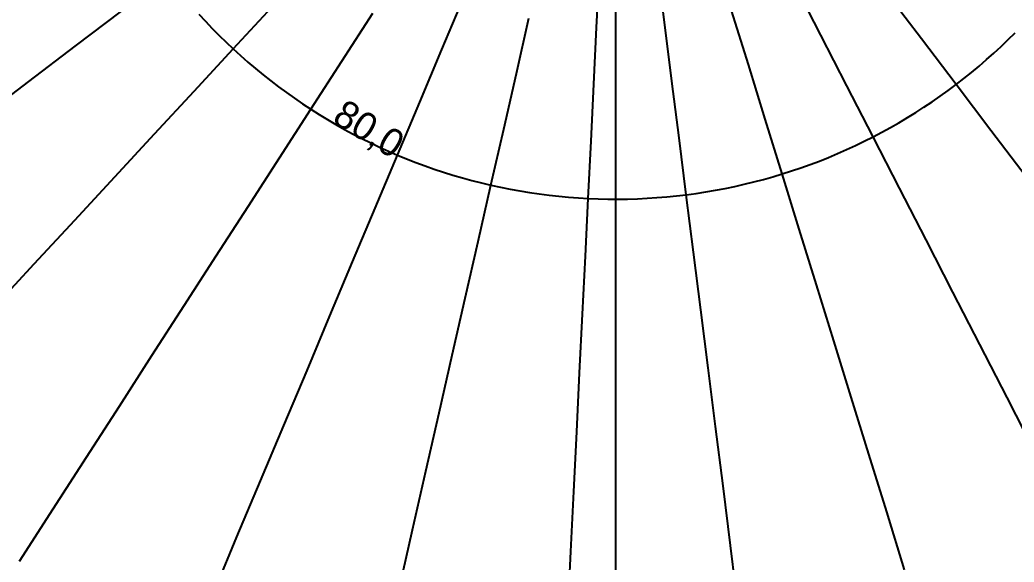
# Model space of a CAD drawing. Extents: x -36224 to 36225, y -38121 to 34420.
# Drawn here: x -1192 to 797, y -1909 to -824 of the extents above; entities that cross this region are included whole.
import ezdxf

# ---------------------------------------------------------------- set-up
doc = ezdxf.new("R2010")
doc.units = 0
for name, color, linetype in [('MERIDIANS', 7, 'Continuous'), ('PARALLEL_LABELS', 7, 'Continuous'), ('PARALLELS', 7, 'Continuous')]:
    doc.layers.add(name, color=color, linetype=linetype)

msp = doc.modelspace()

# ---------------------------------------------------------------- linework, layer by layer
at = {"layer": 'MERIDIANS'}
for p, q in [((-38.44639, -838.99892), (-32.90524, -726.10135)), ((-0.01369, -839.94293), (-0.01171, -726.90918)), ((0.01369, -839.94293), (0.01171, -726.90918)), ((98.15417, -833.76935), (84.00761, -721.62618)), ((410.18099, -854.17646), (358.30828, -753.19589)), ((611.49911, -861.62046), (542.54018, -770.73404)), ((-348.01701, -883.20436), (-304.00421, -778.5492)), ((-1081.57981, -876.37494), (-988.99624, -806.12297)), ((-765.38564, -881.96087), (-687.42308, -797.79523)), ((-548.19814, -906.02083), (-486.37436, -810.12221)), ((265.31824, -913.34469), (231.76293, -804.87386)), ((-199.0498, -931.1245), (-173.87506, -820.40268)), ((112.36585, -946.42883), (98.15417, -833.76935)), ((-44.01307, -952.41652), (-38.44639, -838.99892)), ((-0.01567, -953.49739), (-0.01369, -839.94293)), ((0.01567, -953.49739), (0.01369, -839.94293)), ((462.32325, -955.68177), (410.18099, -854.17646)), ((680.85765, -953.03357), (611.49911, -861.62046)), ((-1174.87092, -947.16378), (-1081.57981, -876.37494)), ((-843.84768, -966.66573), (-765.38564, -881.96087)), ((-392.25896, -988.4044), (-348.01701, -883.20436)), ((-610.38104, -1002.47651), (-548.19814, -906.02083)), ((299.04861, -1022.3814), (265.31824, -913.34469)), ((-224.35604, -1042.42464), (-199.0498, -931.1245)), ((-1268.93524, -1018.53932), (-1174.87092, -947.16378)), ((-49.60886, -1066.42737), (-44.01307, -952.41652)), ((-0.01766, -1067.64585), (-0.01567, -953.49739)), ((0.01766, -1067.64585), (0.01567, -953.49739)), ((126.65184, -1059.67737), (112.36585, -946.42883)), ((750.66194, -1045.03417), (680.85765, -953.03357)), ((-922.86232, -1051.96716), (-843.84768, -966.66573)), ((514.76921, -1057.77828), (462.32325, -955.68177)), ((-436.75903, -1094.21823), (-392.25896, -988.4044)), ((-672.96445, -1099.55343), (-610.38104, -1002.47651)), ((332.97612, -1132.05544), (299.04861, -1022.3814)), ((-1002.48408, -1137.92401), (-922.86232, -1051.96716)), ((-249.81035, -1154.37602), (-224.35604, -1042.42464)), ((820.95925, -1137.68456), (750.66194, -1045.03417)), ((-55.23744, -1181.10617), (-49.60886, -1066.42737)), ((-0.01967, -1182.46311), (-0.01766, -1067.64585)), ((0.01967, -1182.46311), (0.01766, -1067.64585)), ((141.0215, -1173.58915), (126.65184, -1059.67737)), ((567.55377, -1160.53393), (514.76921, -1057.77828)), ((-735.99074, -1197.31735), (-672.96445, -1099.55343)), ((-481.54686, -1200.71629), (-436.75903, -1094.21823)), ((367.12339, -1242.43984), (332.97612, -1132.05544)), ((-1082.76908, -1224.59689), (-1002.48408, -1137.92401)), ((-275.42969, -1267.05323), (-249.81035, -1154.37602)), ((155.4844, -1288.24007), (141.0215, -1173.58915)), ((620.7127, -1264.01839), (567.55377, -1160.53393)), ((-60.90255, -1296.52933), (-55.23744, -1181.10617)), ((-0.02168, -1298.02567), (-0.01967, -1182.46311)), ((0.02168, -1298.02567), (0.01967, -1182.46311)), ((-799.50349, -1295.83582), (-735.99074, -1197.31735)), ((-526.65282, -1307.9708), (-481.54686, -1200.71629)), ((-1163.77521, -1312.04825), (-1082.76908, -1224.59689)), ((401.51357, -1353.60947), (367.12339, -1242.43984)), ((-301.23144, -1380.53268), (-275.42969, -1267.05323)), ((674.28276, -1368.30318), (620.7127, -1264.01839)), ((170.05036, -1403.70792), (155.4844, -1288.24007)), ((-1245.56226, -1400.34268), (-1163.77521, -1312.04825)), ((-863.54749, -1395.17836), (-799.50349, -1295.83582)), ((-572.10808, -1416.05591), (-526.65282, -1307.9708)), ((-66.60804, -1412.77517), (-60.90255, -1296.52933)), ((-0.02371, -1414.41195), (-0.02168, -1298.02567)), ((0.02371, -1414.41195), (0.02168, -1298.02567)), ((436.17045, -1465.64123), (401.51357, -1353.60947)), ((728.30176, -1473.46194), (674.28276, -1368.30318)), ((-327.23344, -1494.89289), (-301.23144, -1380.53268)), ((-928.16898, -1495.41667), (-863.54749, -1395.17836)), ((184.72944, -1520.0726), (170.05036, -1403.70792)), ((-617.94477, -1525.04797), (-572.10808, -1416.05591)), ((-72.35786, -1529.92413), (-66.60804, -1412.77517)), ((-0.02576, -1531.70248), (-0.02371, -1414.41195)), ((0.02576, -1531.70248), (0.02371, -1414.41195)), ((471.11851, -1578.61427), (436.17045, -1465.64123)), ((782.80872, -1579.5706), (728.30176, -1473.46194)), ((-993.41573, -1596.62487), (-928.16898, -1495.41667)), ((-353.45408, -1610.21469), (-327.23344, -1494.89289)), ((-664.19598, -1635.02571), (-617.94477, -1525.04797)), ((-78.15607, -1648.05902), (-72.35786, -1529.92413)), ((-0.02782, -1649.98019), (-0.02576, -1531.70248)), ((0.02782, -1649.98019), (0.02576, -1531.70248)), ((199.53204, -1637.41636), (184.72944, -1520.0726)), ((506.38302, -1692.61025), (471.11851, -1578.61427)), ((837.84396, -1686.70767), (782.80872, -1579.5706)), ((-1059.3372, -1698.87967), (-993.41573, -1596.62487)), ((-379.91231, -1726.58144), (-353.45408, -1610.21469)), ((-710.89596, -1746.07054), (-664.19598, -1635.02571)), ((-84.00686, -1767.26526), (-78.15607, -1648.05902)), ((-0.02991, -1769.33059), (-0.02782, -1649.98019)), ((0.02991, -1769.33059), (0.02782, -1649.98019)), ((214.46884, -1755.82405), (199.53204, -1637.41636)), ((-1125.98474, -1802.26072), (-1059.3372, -1698.87967)), ((541.99007, -1807.71355), (506.38302, -1692.61025)), ((-406.62772, -1844.07931), (-379.91231, -1726.58144)), ((-758.08013, -1858.26672), (-710.89596, -1746.07054)), ((-89.91457, -1887.63117), (-84.00686, -1767.26526)), ((-0.03201, -1889.8421), (-0.02991, -1769.33059)), ((0.03201, -1889.8421), (0.02991, -1769.33059)), ((229.55092, -1875.38336), (214.46884, -1755.82405)), ((-1193.41171, -1906.85077), (-1125.98474, -1802.26072)), ((577.96671, -1924.01158), (541.99007, -1807.71355)), ((-433.6206, -1962.79753), (-406.62772, -1844.07931)), ((-805.7853, -1971.70172), (-758.08013, -1858.26672)), ((-95.88368, -2009.24817), (-89.91457, -1887.63117)), ((-0.03414, -2011.60627), (-0.03201, -1889.8421)), ((0.03414, -2011.60627), (0.03201, -1889.8421)), ((244.78973, -1996.18512), (229.55092, -1875.38336))]:
    msp.add_line(p, q, dxfattribs=at)
at = {"layer": 'PARALLELS'}
for p, q in [((-834.406, -812.03405), (-821.0954, -826.49703)), ((-821.0954, -826.49703), (-807.5339, -840.72553)), ((-807.5339, -840.72553), (-793.72562, -854.71518)), ((-793.72562, -854.71518), (-779.67478, -868.4617)), ((785.0424, -863.26694), (799.00157, -849.42753)), ((-779.67478, -868.4617), (-765.38564, -881.96087)), ((770.84331, -876.86059), (785.0424, -863.26694)), ((-765.38564, -881.96087), (-750.86257, -895.20855)), ((-750.86257, -895.20855), (-736.11, -908.20067)), ((741.74273, -903.29402), (756.40862, -890.20431)), ((756.40862, -890.20431), (770.84331, -876.86059)), ((-736.11, -908.20067), (-721.13241, -920.93326)), ((726.85011, -916.1257), (741.74273, -903.29402)), ((-721.13241, -920.93326), (-705.93438, -933.4024)), ((-705.93438, -933.4024), (-690.52055, -945.60428)), ((696.40293, -940.99929), (711.73531, -928.69541)), ((711.73531, -928.69541), (726.85011, -916.1257)), ((-690.52055, -945.60428), (-674.8956, -957.53514)), ((665.10421, -964.79456), (680.85765, -953.03357)), ((680.85765, -953.03357), (696.40293, -940.99929)), ((-674.8956, -957.53514), (-659.06432, -969.19133)), ((-659.06432, -969.19133), (-643.03153, -980.56927)), ((649.14741, -976.27865), (665.10421, -964.79456)), ((-643.03153, -980.56927), (-626.80212, -991.66546)), ((-626.80212, -991.66546), (-610.38104, -1002.47651)), ((616.64331, -998.40212), (632.99214, -987.48232)), ((632.99214, -987.48232), (649.14741, -976.27865)), ((-610.38104, -1002.47651), (-593.77332, -1012.99909)), ((-593.77332, -1012.99909), (-576.98402, -1023.22998)), ((583.38502, -1019.37681), (600.10592, -1009.0347)), ((600.10592, -1009.0347), (616.64331, -998.40212)), ((-576.98402, -1023.22998), (-560.01826, -1033.16602)), ((-560.01826, -1033.16602), (-542.88124, -1042.80418)), ((549.41315, -1039.17696), (566.48571, -1029.42525)), ((566.48571, -1029.42525), (583.38502, -1019.37681)), ((-542.88124, -1042.80418), (-525.57818, -1052.14149)), ((-525.57818, -1052.14149), (-508.11436, -1061.17508)), ((514.76921, -1057.77828), (532.17256, -1048.62894)), ((532.17256, -1048.62894), (549.41315, -1039.17696)), ((-508.11436, -1061.17508), (-490.49514, -1069.90219)), ((-490.49514, -1069.90219), (-472.72588, -1078.32012)), ((479.49552, -1075.15789), (497.20841, -1066.62217)), ((497.20841, -1066.62217), (514.76921, -1057.77828)), ((-472.72588, -1078.32012), (-454.81202, -1086.4263)), ((-454.81202, -1086.4263), (-436.75903, -1094.21823)), ((425.49873, -1098.89036), (443.63521, -1091.29447)), ((443.63521, -1091.29447), (461.63597, -1083.38284)), ((461.63597, -1083.38284), (479.49552, -1075.15789)), ((-436.75903, -1094.21823), (-418.57244, -1101.69352)), ((-418.57244, -1101.69352), (-400.2578, -1108.84987)), ((-400.2578, -1108.84987), (-381.82071, -1115.68509)), ((370.33069, -1119.76073), (388.84087, -1113.12568)), ((388.84087, -1113.12568), (407.23209, -1106.16817)), ((407.23209, -1106.16817), (425.49873, -1098.89036)), ((-381.82071, -1115.68509), (-363.2668, -1122.19708)), ((-363.2668, -1122.19708), (-344.60176, -1128.38383)), ((-344.60176, -1128.38383), (-325.83129, -1134.24344)), ((314.14317, -1137.71132), (332.97612, -1132.05544)), ((332.97612, -1132.05544), (351.70721, -1126.0713)), ((351.70721, -1126.0713), (370.33069, -1119.76073)), ((-325.83129, -1134.24344), (-306.96113, -1139.77411)), ((-306.96113, -1139.77411), (-287.99704, -1144.97415)), ((-287.99704, -1144.97415), (-268.94484, -1149.84195)), ((-268.94484, -1149.84195), (-249.81035, -1154.37602)), ((237.90821, -1157.01893), (257.09078, -1152.69248)), ((257.09078, -1152.69248), (276.19469, -1148.03142)), ((276.19469, -1148.03142), (295.21409, -1143.03719)), ((295.21409, -1143.03719), (314.14317, -1137.71132)), ((-249.81035, -1154.37602), (-230.59942, -1158.57497)), ((-230.59942, -1158.57497), (-211.31793, -1162.4375)), ((-211.31793, -1162.4375), (-191.97178, -1165.96243)), ((-191.97178, -1165.96243), (-172.56689, -1169.14867)), ((-172.56689, -1169.14867), (-153.10919, -1171.99524)), ((-153.10919, -1171.99524), (-133.60463, -1174.50127)), ((121.4909, -1175.88365), (141.0215, -1173.58915)), ((141.0215, -1173.58915), (160.50895, -1170.95361)), ((160.50895, -1170.95361), (179.94729, -1167.97786)), ((179.94729, -1167.97786), (199.33056, -1164.66279)), ((199.33056, -1164.66279), (218.65284, -1161.00944)), ((218.65284, -1161.00944), (237.90821, -1157.01893)), ((-133.60463, -1174.50127), (-114.0592, -1176.666)), ((-114.0592, -1176.666), (-94.47886, -1178.48874)), ((-94.47886, -1178.48874), (-74.8696, -1179.96895)), ((-74.8696, -1179.96895), (-55.23744, -1181.10617)), ((-55.23744, -1181.10617), (-35.58837, -1181.90005)), ((-35.58837, -1181.90005), (-15.92842, -1182.35034)), ((-15.92842, -1182.35034), (-0.01967, -1182.46311)), ((0.01967, -1182.46311), (3.73641, -1182.4569)), ((3.73641, -1182.4569), (23.4001, -1182.21971)), ((23.4001, -1182.21971), (43.05663, -1181.63884)), ((43.05663, -1181.63884), (62.69998, -1180.71446)), ((62.69998, -1180.71446), (82.32414, -1179.44686)), ((82.32414, -1179.44686), (101.92312, -1177.83642)), ((101.92312, -1177.83642), (121.4909, -1175.88365))]:
    msp.add_line(p, q, dxfattribs=at)

# ---------------------------------------------------------------- texts
at = {"layer": 'PARALLEL_LABELS'}
msp.add_text('80,0', height=55.676, rotation=328.64316, dxfattribs=at).set_placement((-570.00125, -1027.48506))

doc.saveas('drawing.dxf')
